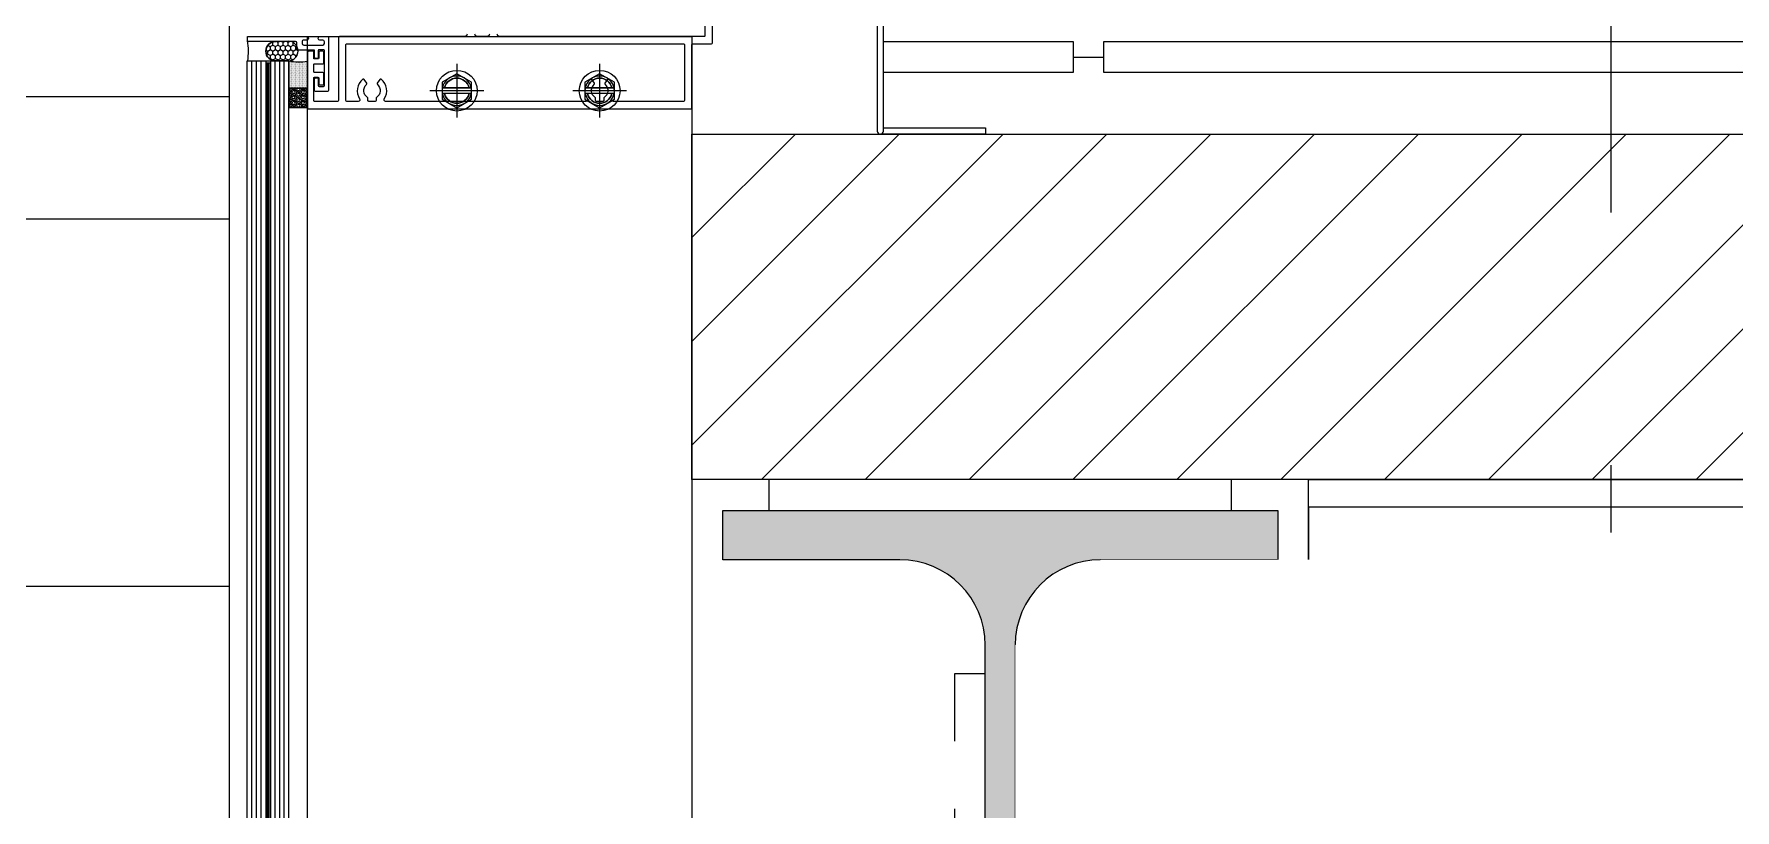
# Model space of a CAD drawing. Header units: millimetres. Extents: x -101 to 3415, y -52 to 1366.
# Drawn here: x 225.975 to 228.498, y 113.009 to 114.16 of the extents above; entities that cross this region are included whole.
import ezdxf

# ---------------------------------------------------------------- set-up
doc = ezdxf.new("R2010")
doc.units = ezdxf.units.MM
doc.set_wipeout_variables(frame=1)
doc.linetypes.add('DASHDOT2', pattern=[0.5, 0.25, -0.125, 0, -0.125])
doc.linetypes.add('OCULTA2', pattern=[0.30000000000000004, 0.2, -0.1])
doc.layers.add('00_ARQ', color=8, linetype='Continuous')
doc.layers.add('A-ESTRUCTURA', color=6, linetype='Continuous')

# ---------------------------------------------------------------- blocks, each defined once
blk = doc.blocks.new('A$C4DC86443')
at = {"layer": 'A-ESTRUCTURA', "color": 8, "linetype": 'OCULTA2', "ltscale": 0.1}
for points in [[(-0.07500000000000284, 0.01000000000000004), (0.07500000000000284, 0.01000000000000004), (0.07500000000000284, 0), (-0.07500000000000284, 0)], [(0.004850000000004684, -0.3530000000000101), (0.004850000000004684, -0.05300000000001009), (0.0148500000000098, -0.05300000000001009), (0.0148500000000098, -0.3530000000000101)], [(-0.1000000000000085, -0.413), (0.1000000000000085, -0.413), (0.1000000000000085, -0.423), (-0.1000000000000085, -0.423)]]:
    blk.add_lwpolyline(points, close=True, dxfattribs=at)

msp = doc.modelspace()

# ---------------------------------------------------------------- hatches: boundary and pattern name
at = {"layer": '00_ARQ'}
h = msp.add_hatch(dxfattribs=at)
h.set_pattern_fill('PLASTI', color=9, scale=0.2286459215875386)
h.set_pattern_definition([(0, (-3488.395460651146, -6.623347380706074), (0, 1.451901602080869), []), (0, (-3488.395460651146, -6.441859680445821), (0, 1.451901602080869), []), (0, (-3488.395460651146, -6.260371980186391), (0, 1.451901602080869), []), (0, (-3488.395460651146, -5.715908879404809), (0, 1.451901602080869), [])])
edge = h.paths.add_edge_path()
edge.add_line((226.264863185037, 169.1230504401843), (226.2648633632448, 80.53740597466133))
edge.add_line((226.2648633632448, 80.53740597466133), (213.917933543058, 80.53740597434918))
edge.add_line((213.917933543058, 80.53740597434918), (213.9179334248256, 179.9983814496445))
edge.add_line((213.9179334248256, 179.9983814496445), (255.1870279724881, 179.9983814496445))
edge.add_line((255.1870279724881, 179.9983814496445), (255.1870279724881, 163.5358751338373))
edge.add_line((255.1870279724881, 163.5358751338373), (242.2387789263361, 163.535875095341))
edge.add_line((242.2387789263361, 163.535875095341), (242.2387789263361, 175.3340046492597))
edge.add_line((242.2387789263361, 175.3340046492597), (234.0075257491843, 175.3340046492588))
edge.add_line((234.0075257491843, 175.3340046492588), (234.0075257491843, 163.535875095341))
edge.add_line((234.0075257491843, 163.535875095341), (227.23491947146, 163.5358742858918))
edge.add_line((227.23491947146, 163.5358742858918), (227.2349194471125, 163.7409483788618))
edge.add_line((227.2349194471125, 163.7409483788618), (226.9508009497627, 163.7409483788972))
edge.add_line((226.9508009497627, 163.7409483788972), (226.9508009497627, 169.1157337706937))
edge.add_line((226.9508009497627, 169.1157337706937), (227.002392721976, 169.1157337706937))
edge.add_arc((227.0023927219756, 169.1111608522638), 0.004572918429943229, 38.45059877829539, 89.99999999501449, ccw=False)
edge.add_line((227.0059739783809, 169.1140044741666), (227.1182459832772, 168.9099982576534))
edge.add_arc((227.1212533024272, 168.9116532942308), 0.003432654154160998, 208.8255805424185, 279.6250182301404)
edge.add_line((227.1218272396837, 168.9082689611255), (227.1886321916629, 168.9082689611255))
edge.add_line((227.1886321916629, 168.9082689611255), (227.1886321916629, 168.9155856306161))
edge.add_line((227.1886321916629, 168.9155856306161), (227.1253602710277, 168.9155856306161))
edge.add_arc((227.1253602710269, 168.9201585490485), 0.004572918432387496, 218.450598806381, 270.00000000997096, ccw=False)
edge.add_line((227.1217790146211, 168.9173149271424), (227.0095070097232, 169.1213211436581))
edge.add_arc((227.0064996905765, 169.119666107083), 0.003432654150171312, 28.82558053358185, 99.62501824054763)
edge.add_line((227.00592575332, 169.1230504401843), (226.264863185037, 169.1230504396803))
h = msp.add_hatch(dxfattribs=at)
h.set_pattern_fill('HONEY', color=9, scale=0.001371875529525231, angle=90, style=0)
h.set_pattern_definition([(90, (384.4278719800573, 118.0370936546023), (0.003772150112248459, 0.006533557209363909), [0.004355704806242606, -0.008711409612485212]), (330.0000000000001, (384.4278719800573, 118.0370936546023), (0.003772151464263884, -0.006533556428777442), [0.004355704806242608, -0.008711409612485215]), (30.00000000000001, (384.4278719800573, 118.0370936546023), (0.007544301576512344, 7.80586468853321e-10), [-0.008711409612485208, 0.004355704806242604])])
edge = h.paths.add_edge_path()
edge.add_line((226.3522380119786, 114.1489613627225), (226.3336016620697, 114.1487001030621))
edge.add_arc((226.3336016620697, 114.1341810844486), 0.01451901861354088, 90, 270)
edge.add_line((226.3336016620697, 114.119662065835), (226.3522380119786, 114.1199233254954))
edge.add_arc((226.3522380119786, 114.134442344109), 0.01451901861354088, 270, 450)
h = msp.add_hatch(dxfattribs=at)
h.set_pattern_fill('SELLADOR', color=9, scale=0.1161521281664696, angle=-90.00000000000001, style=0)
h.set_pattern_definition([(270, (370.733454456502, 88.96209935387907), (-0.001170883143194913, -0.0005854415715974566), [0, -0.001170883143194913])])
edge = h.paths.add_edge_path()
edge.add_line((226.380829403003, 114.1193556238468), (226.380829403003, 114.0792066858702))
edge.add_line((226.380829403003, 114.0792066858702), (226.3534709814529, 114.0792066858702))
edge.add_line((226.3534709814529, 114.0792066858702), (226.3534709814529, 114.1196644436986))
edge.add_arc((226.3679899970829, 114.1939085386141), 0.07565042924323366, 258.9350025867168, 279.7715512504798)
h = msp.add_hatch(dxfattribs=at)
h.set_pattern_fill('NORTON', color=9, scale=0.1161521281664696, style=0)
h.set_pattern_definition([(180, (366.3968921316728, 112.4044491679714), (0, 0.004056067161211564), [0.002341772093996234, -0.004683543026471186]), (60.00000000000003, (366.3968921316728, 112.4044491679714), (0.00351265720106505, -0.002028033580605782), [0.002341772093996209, -0.004683543026471139]), (120, (366.3945503595756, 112.4044491679714), (0.00351265720106505, 0.002028033580605783), [0.002341772093996221, -0.00468354302647116]), (60.00000000000003, (366.3906474064743, 112.3976890548751), (0.007025315408037035, -0.004056067741972203), [0, -0.01405062907941346]), (60.00000000000003, (366.3914279975604, 112.3990410772621), (0.007025315408037035, -0.004056067741972203), [0, -0.01405062907941346]), (60.00000000000003, (366.3922085874835, 112.4003930996491), (0.007025315408037035, -0.004056067741972203), [0, -0.01405062907941346]), (60.00000000000003, (366.3929891785697, 112.4017451220361), (0.007025315408037035, -0.004056067741972203), [0, -0.01405062907941346]), (60.00000000000003, (366.3937697696541, 112.4030971455844), (0.007025315408037035, -0.004056067741972203), [0, -0.01405062907941346]), (60.00000000000003, (366.3906474064743, 112.4058011891979), (0.007025315408037035, -0.004056067741972203), [0, -0.01405062907941346]), (60.00000000000003, (366.3914279975604, 112.4071532115841), (0.007025315408037035, -0.004056067741972203), [0, -0.01405062907941346]), (60.00000000000003, (366.3922085874835, 112.4085052339719), (0.007025315408037035, -0.004056067741972203), [0, -0.01405062907941346]), (60.00000000000003, (366.3929891785697, 112.409857256358), (0.007025315408037035, -0.004056067741972203), [0, -0.01405062907941346]), (60.00000000000003, (366.3937697696541, 112.4112092799071), (0.007025315408037035, -0.004056067741972203), [0, -0.01405062907941346]), (60.00000000000003, (366.399819345338, 112.408167230116), (0.007025315408037035, -0.004056067741972203), [0, -0.007025315120467374]), (60.00000000000003, (366.3986484598693, 112.4088432413107), (0.007025315408037035, -0.004056067741972203), [0, -0.007025315120467374]), (60.00000000000003, (366.3963066889384, 112.4101952625356), (0.007025315408037035, -0.004056067741972203), [0, -0.007025315120467374]), (60.00000000000003, (366.395135803473, 112.4108712737295), (0.007025315408037035, -0.004056067741972203), [0, -0.007025315120467374])])
h.paths.add_polyline_path([(226.3534709806704, 114.0501686538294), (226.3534709806704, 114.0792066858702), (226.380829403003, 114.0792066858702), (226.380829403003, 114.0501686566626)])
h = msp.add_hatch(dxfattribs=at)
h.set_pattern_fill('LINE', color=9, scale=0.03429688823813077, angle=45, style=0)
h.set_pattern_definition([(44.99999999999999, (-3488.395460651146, -6.57276051906404), (-0.07699871013352462, 0.07699871013352458), [])])
h.paths.add_polyline_path([(319.8267743586035, 113.4989469460657), (226.950800949789, 113.4989469365884), (226.9508009497989, 114.0111684794808), (319.8267743586035, 114.0156867288533)])
h = msp.add_hatch(color=9, dxfattribs=at)
edge = h.paths.add_edge_path()
edge.add_line((227.4302714479123, 113.2533144513332), (227.4302714479123, 111.7965161689379))
edge.add_arc((227.5877235092361, 111.7922549599191), 0.1575097124542269, 178.4497522057742, 258.7548825869765)
edge.add_line((227.5570080534536, 111.6377691343769), (227.8196554523776, 111.6377691343769))
edge.add_line((227.8196554523776, 111.6377691343769), (227.8196554523776, 111.5646024394684))
edge.add_line((227.8196554523776, 111.5646024394684), (226.9965301346604, 111.5646024394684))
edge.add_line((226.9965301346604, 111.5646024394684), (226.9965301346604, 111.6377691343769))
edge.add_line((226.9965301346604, 111.6377691343769), (227.2591775335859, 111.6377691343769))
edge.add_arc((227.2284620778026, 111.7922549599182), 0.1575097124534442, 281.2451174133739, 361.5502477945747)
edge.add_line((227.3859141391256, 111.7965161689379), (227.3859141391256, 113.2533144513332))
edge.add_arc((227.2591775335855, 113.2533144513336), 0.1267366055400601, 359.999999999833, 449.9999999998329)
edge.add_line((227.2591775335859, 113.3800510568736), (226.9965301346604, 113.3800510568736))
edge.add_line((226.9965301346604, 113.3800510568736), (226.9965301346604, 113.4532177517813))
edge.add_line((226.9965301346604, 113.4532177517813), (227.8196554523776, 113.4532177517813))
edge.add_line((227.8196554523776, 113.4532177517813), (227.8196554523776, 113.3800510568736))
edge.add_line((227.8196554523776, 113.3800510568736), (227.5570080534536, 113.3800510568736))
edge.add_arc((227.5570080534532, 113.2533144513328), 0.1267366055408559, 89.99999999980727, 179.9999999998073)

# ---------------------------------------------------------------- linework, layer by layer
at = {"layer": '00_ARQ', "color": 9, "linetype": 'DASHDOT2', "ltscale": 3}
msp.add_line((228.3141026527964, 38.69520401653707), (228.3141042930756, 195.7658865002211), dxfattribs=at)
at = {"layer": '00_ARQ', "color": 9, "ltscale": 3}
msp.add_line((227.5161648080187, 114.1254914402747), (227.5618939923366, 114.1254914402747), dxfattribs=at)
msp.add_line((227.5161648080187, 114.1254914402747), (227.5618939923366, 114.1254914402747), dxfattribs=at)
at = {"layer": '00_ARQ', "color": 9}
msp.add_line((226.3260334790926, 114.1161921392627, 0.0001105321961086078), (226.3190826430739, 114.1161921392627, 0.0001105321961086078), dxfattribs=at)
for points in [[(226.264863185037, 169.1230504401843), (226.2648633632448, 80.53740597466133), (213.917933543058, 80.53740597434918), (213.9179334248256, 179.9983814496445)], [(226.3808294030013, 111.2880924298572), (226.380829403003, 114.1560191201388), (226.9508009497791, 114.1560191201388), (226.9508009497989, 112.9798635982531)], [(226.2914715087929, 111.2880924298572), (226.2914715087929, 114.1196644436986), (226.3189090109687, 114.1196644436986), (226.3189090109687, 111.2880924298572)], [(226.2983308843368, 111.2880924298572), (226.2983308843368, 114.1196644436986)], [(226.3051902598808, 111.2880924298572), (226.3051902598808, 114.1196644436986)], [(226.3120496354247, 111.2880924298572), (226.3120496354263, 114.1196644436986)], [(226.3532973491598, 111.2880924298572), (226.3532973491615, 114.1196644436986), (226.3258598469857, 114.1196644436986), (226.3258598469857, 111.2880924298572)], [(226.3327192225313, 111.2880924298572), (226.3327192225313, 114.1196644436986)], [(226.3395785980736, 111.2880924298572), (226.3395785980736, 114.1196644436986)], [(226.3464379736175, 111.2880924298572), (226.3464379736191, 114.1196644436986)], [(226.6022291588772, 114.1154631540878), (226.6022291588772, 114.0356958828011)], [(226.8140706893324, 114.1154631540878), (226.8140706893324, 114.0356958828011)], [(226.6421127945218, 114.075579518444), (226.5623455232327, 114.075579518444)], [(226.624007682906, 114.0799352232511), (226.5804506348452, 114.0799352232511)], [(226.624007682906, 114.0712238136386), (226.5804506348452, 114.0712238136386)], [(226.8539543249753, 114.075579518444), (226.7741870536895, 114.075579518444)], [(226.8358492133644, 114.0799352232511), (226.792292165302, 114.0799352232511)], [(226.8358492133644, 114.0712238136386), (226.792292165302, 114.0712238136386)], [(227.234919492243, 114.0203749450415), (227.3860398927366, 114.0203749450415), (227.3860398927366, 114.011168773796), (227.2303164071712, 114.011168773796)]]:
    msp.add_lwpolyline(points, dxfattribs=at)
for points in [[(227.2257132758489, 114.3889307286505), (227.2257133215477, 114.0157718594179, 0.9999999999999998), (227.2349194927915, 114.0157718594179), (227.2349194470927, 114.3981368998968, 0.4142135623730951)], [(226.6174950953451, 114.1596488808239, -0.4142135623603699), (226.6138653413387, 114.1560191268199), (226.4281400665076, 114.1560191268215, 0.4142135623686898), (226.4267681909797, 114.1546472512929), (226.4267681909764, 114.0611641404273, -0.4142135623535168), (226.425396315447, 114.0597922648987), (226.3913471147615, 114.059792264897, -0.4142135623873022), (226.3899752392288, 114.0611641404273), (226.3899752392288, 114.0941242226188, -0.4142135623660639), (226.3913471147582, 114.0954960981482), (226.3963344539247, 114.0954960981491, -0.4142135624071733), (226.3977063294525, 114.0941242226188), (226.3977063294525, 114.0854356775987, 0.4142135624079876), (226.3990782049837, 114.0840638020684), (226.4035796715665, 114.0840638020692, 0.4142135623826413), (226.4049515470944, 114.0854356775987), (226.4049515470944, 114.1013494337414, 0.4142135623538352), (226.4035796715632, 114.1027213092709), (226.3913471147615, 114.1027213092709, -0.4142135623318727), (226.3899752392304, 114.1040931848004), (226.3899752392288, 114.1140397356169, -0.4142135624073205), (226.3913471147582, 114.1154116111464), (226.4035796715665, 114.1154116111464, 0.4142135623774727), (226.4049515470944, 114.1167834866751), (226.4049515470944, 114.1326972428194, 0.414213562361102), (226.4035796715632, 114.1340691183481), (226.3990782049837, 114.1340691183481, 0.4142135623552355), (226.3977063294525, 114.1326972428194), (226.3977063294525, 114.1240086977969, -0.4142135623641082), (226.3963344539247, 114.1226368222682), (226.3913471147615, 114.1226368222682, -0.4142135623174128), (226.3899752392304, 114.1240086977969), (226.3899752392288, 114.1326972428194, 0.4142135623243242), (226.3886033637025, 114.1340691183481), (226.3822012785307, 114.1340691183481, 0.4142135623777318), (226.380829403003, 114.1326972428194), (226.380829403003, 114.0501686566626, 0.4142135623733903), (226.3821529913994, 114.0488450682646), (226.9494290742776, 114.0488450692224, 0.4142135624776956), (226.9508009498071, 114.0502169447527), (226.9508009497741, 114.1437463826728, -0.4142135623730691), (226.9521728324081, 114.1451182653067), (226.9798415252751, 114.1451182653166, 0.4142135623730656), (226.9812134079108, 114.1464901479505), (226.981213407858, 114.2932858634658, 0.4142135622687219)], [(226.9702384020128, 114.2483930654926), (226.9702384070961, 114.1573910024309, -0.414213585523193), (226.9688665244325, 114.1560191197204), (226.6658150665157, 114.1560191267392, -0.4142135555882084), (226.6621853125966, 114.1596488807423)], [(226.2916574935846, 114.1560191519293), (226.3797990709501, 114.1560191472726, -0.4142135623720295), (226.3820855300588, 114.1537326879489), (226.3820855300144, 114.1528181042642, -0.4142135623752261), (226.3797990706931, 114.1505316451546), (226.3752261522599, 114.1505316453696, 0.4142135623741606), (226.3729396929369, 114.1482451862609), (226.3729396928102, 114.1455014352011, 0.4142135623720295), (226.3752261519156, 114.1432149758782), (226.4035782461949, 114.1432149745497, 0.4142135623720295), (226.4058647055194, 114.1455014336585), (226.4058647056463, 114.1482451847174, 0.4142135623741606), (226.4035782465376, 114.1505316440411), (226.3990053281059, 114.1505316442553, -0.414213562373095), (226.3967188689971, 114.1528181035782), (226.3967188690417, 114.1537326872637, -0.4142135623720295), (226.3990053283629, 114.1560191463732), (226.4104376244436, 114.156019145837, -0.4142135623775348), (226.4118094999055, 114.1546472702433), (226.4118094956673, 114.0760159418722, -0.4142135623704312), (226.4104376200752, 114.0746440664078), (226.3927175611506, 114.074644067238, -0.4142135623713193), (226.3913456856853, 114.0760159428317), (226.3913456864991, 114.0933358713925, -0.414213562375759), (226.3927175620944, 114.0947077468569), (226.3954184420419, 114.0947077467317, -0.4142135623748709), (226.3967903175054, 114.0933358711372), (226.3967903170376, 114.0832754505876, 0.4142135623713191), (226.3981621925012, 114.081903574993), (226.4044928264518, 114.0819035746965, 0.414213562374871), (226.4058647020455, 114.0832754501618), (226.4058647050269, 114.1349837212649, 0.4142135623739829), (226.40449282956, 114.1363555968594), (226.3981621956078, 114.1363555971559, 0.4142135623722072), (226.3967903200141, 114.1349837216907), (226.3967903195414, 114.1249233011403, -0.4142135623704312), (226.3954184439476, 114.123551425675), (226.3927175639969, 114.1235514258011, -0.4142135623713193), (226.3913456885317, 114.1249233013948), (226.3913456889831, 114.134526430102, 0.4142135623739829), (226.3899738135178, 114.1358983056958), (226.3674773412127, 114.13589830675, -0.4142135623741606), (226.3651908821024, 114.1381847660737), (226.3651908824895, 114.1464160192506, 0.4142135623720295), (226.3629044233808, 114.1487024785735), (226.2916574935846, 114.1487024823975), (226.2916574935846, 114.1560191519293)], [(226.6506423518873, 114.1596488808263, -0.414213562360486), (226.6470125978858, 114.1560191268232), (226.6326678100527, 114.1560191268232, -0.4142135623663205), (226.6290380560479, 114.1596488808263)]]:
    msp.add_lwpolyline(points, format="xyb", dxfattribs=at)
for points in [[(226.333596906148, 114.1487024801466), (226.292786930004, 114.1487024823357, -0.3346519711069849), (226.2914681216197, 114.1496964865325, -0.08500362098607424), (226.291645141086, 114.1196644436986), (226.3190826432617, 114.1196644436986), (226.3336016618737, 114.1196644436986, -0.9998362376315609)], [(226.3522380119786, 114.1489613627225), (226.3336016620697, 114.1487001030621, 0.9999999999999999), (226.3336016620697, 114.119662065835), (226.3522380119786, 114.1199233254954, 0.9999999999999999)], [(226.4377431952189, 114.0611641404281), (226.4377431952139, 114.1437463897739, -0.4142135623874802), (226.4391150707418, 114.1451182653026), (226.9384540645697, 114.1451182653009, -0.4142135645573881), (226.9398259472003, 114.1437463826579), (226.9398259465843, 114.0611641413555, -0.4142135555555027), (226.9384540710548, 114.0597922658565), (226.8343550387733, 114.0597922650329, -0.5970487495917217), (226.8323266589314, 114.0635567304242, 0.3856128826082559), (226.8278326528027, 114.0925629285633, 0.4340307394782364), (226.8258474692811, 114.0922875675988), (226.8218173113243, 114.0865698690971, 0.3846867488488713), (226.8220383458067, 114.084744352558, -0.496295237586124), (226.8207588023813, 114.0654431050005, 0.2519731040391186), (226.8201427098577, 114.0642981881478), (226.8201427098577, 114.0611641405542, -0.4142135623731348), (226.8187708343282, 114.0597922650255), (226.8093705442807, 114.0597922650255, -0.414213562373199), (226.8079986687528, 114.0611641405542), (226.8079986687528, 114.0642981881486, 0.2519741287133183), (226.8073825718179, 114.0654431079128, -0.4962888914232228), (226.8061028501255, 114.0847441937406, 0.3847374017106069), (226.8063240672845, 114.0865698690963), (226.8022939093261, 114.092287567598, 0.4339374045957674), (226.800309060638, 114.092563199899, 0.3856198827278503), (226.795814775729, 114.063556645319, -0.5970355652160719), (226.7937863323374, 114.0597922650329), (226.4966832905372, 114.0597922649011, -0.5970659097665683), (226.4946547877946, 114.063556730299, 0.3856128826082559), (226.4901607816644, 114.0925629284381, 0.4340307394782364), (226.488175598146, 114.0922875674744), (226.4841454401859, 114.0865698689719, 0.3846867488488713), (226.48436647467, 114.0847443524329, -0.496295237586124), (226.4830869312428, 114.0654431048753, 0.2519731040391186), (226.4824708387192, 114.0642981880226), (226.4824708387192, 114.061164140429, -0.4142135623731348), (226.4810989631882, 114.0597922649003), (226.4716986731439, 114.0597922649003, -0.414213562373199), (226.4703267976161, 114.061164140429), (226.4703267976161, 114.0642981880226, 0.2519741287133183), (226.469710700678, 114.0654431077876, -0.4962888914232228), (226.4684309789872, 114.0847441936154, 0.3847374017106069), (226.4686521961462, 114.0865698689711), (226.4646220381877, 114.0922875674728, 0.4339374045957674), (226.462637189498, 114.0925631997738, 0.3856198827278503), (226.4581429045891, 114.0635566451938, -0.59705485506957), (226.4561143230434, 114.0597922649003), (226.4391150707484, 114.0597922648995, -0.4142135623730448)], [(226.380829403003, 114.1193556238468), (226.380829403003, 114.0792066858702), (226.3534709814529, 114.0792066858702), (226.3534709814529, 114.1196644436986, 0.09116792603801875)], [(226.5808906503853, 114.0799352232511), (226.5841150711993, 114.0799352232511, -0.788044628104736), (226.6203432465551, 114.0799352232511), (226.6235676673692, 114.0799352232511, 0.8164965809277714)], [(226.5841150711993, 114.0799352232511), (226.6203432465551, 114.0799352232511, 0.7880446281047175)], [(226.7927321808437, 114.0799352232511), (226.7959566016546, 114.0799352232511, -0.788044628104736), (226.8321847770103, 114.0799352232511), (226.8354091978227, 114.0799352232511, 0.8164965809277714)], [(226.7959566016546, 114.0799352232511), (226.8321847770103, 114.0799352232511, 0.7880446281047175)], [(226.5841150711993, 114.0712238136386), (226.5808906503853, 114.0712238136386, 0.8164965809277903), (226.6235676673692, 114.0712238136386), (226.6203432465551, 114.0712238136386, -0.7880446281047366)], [(226.6203432465551, 114.0712238136386), (226.5841150711993, 114.0712238136386, 0.7880446281047175)], [(226.7959566016546, 114.0712238136386), (226.7927321808437, 114.0712238136386, 0.8164965809277903), (226.8354091978227, 114.0712238136386), (226.8321847770103, 114.0712238136386, -0.7880446281047366)], [(226.8321847770103, 114.0712238136386), (226.7959566016546, 114.0712238136386, 0.7880446281047175)], [(227.4302714479123, 113.2533144513332), (227.4302714479123, 111.7965161689379, 0.3654787225960788), (227.5570080534536, 111.6377691343769), (227.8196554523776, 111.6377691343769), (227.8196554523776, 111.5646024394684), (226.9965301346604, 111.5646024394684), (226.9965301346604, 111.6377691343769), (227.2591775335859, 111.6377691343769, 0.3654787225960811), (227.3859141391256, 111.7965161689379), (227.3859141391256, 113.2533144513332, 0.414213562373095), (227.2591775335859, 113.3800510568736), (226.9965301346604, 113.3800510568736), (226.9965301346604, 113.4532177517813), (227.8196554523776, 113.4532177517813), (227.8196554523776, 113.3800510568736), (227.5570080534536, 113.3800510568736, 0.414213562373095)]]:
    msp.add_lwpolyline(points, format="xyb", close=True, dxfattribs=at)
at = {"layer": '00_ARQ', "color": 9, "ltscale": 3}
for points in [[(227.2349194714386, 114.1026271424301), (227.2349194714386, 114.1483563267472), (227.5161648080187, 114.1483560324336), (227.5161648080187, 114.1026268481157)], [(227.5618939923366, 114.1026268481157), (227.5618939923366, 114.1483560324336), (230.3056450513872, 114.1483560324336), (230.3056450513872, 114.1026268481157)]]:
    msp.add_lwpolyline(points, close=True, dxfattribs=at)
at = {"layer": '00_ARQ', "color": 9, "const_width": 0.004572918431750771}
msp.add_lwpolyline([(226.3224731205188, 111.2880924298572), (226.3224731205204, 114.1163692507977)], dxfattribs=at)
at = {"layer": '00_ARQ', "color": 9}
for points in [[(226.624007682906, 114.0881533551566), (226.6022291588772, 114.1007271918684), (226.5804506348452, 114.0881533551566), (226.5804506348452, 114.063005681733), (226.6022291588772, 114.0504318450213), (226.624007682906, 114.063005681733)], [(226.8358492133644, 114.0881533551566), (226.8140706893324, 114.1007271918684), (226.792292165302, 114.0881533551566), (226.792292165302, 114.063005681733), (226.8140706893324, 114.0504318450213), (226.8358492133644, 114.063005681733)], [(226.3534709806704, 114.0501686538294), (226.3534709806704, 114.0792066858702), (226.380829403003, 114.0792066858702), (226.380829403003, 114.0501686566626)], [(319.8267743586035, 113.4989469460657), (226.950800949789, 113.4989469365884), (226.9508009497989, 114.0111684794808), (319.8267743586035, 114.0156867288533)]]:
    msp.add_lwpolyline(points, close=True, dxfattribs=at)
at = {"layer": '00_ARQ', "color": 9, "ltscale": 2}
for points in [[(227.8653846366938, 113.4989469360992), (253.2771122286207, 113.4989469460657), (253.2771122286207, 112.0859151506541), (227.8653846366938, 112.0859151406884)], [(253.2771122286207, 113.4582479720226), (227.8653846366938, 113.4582479620561), (227.8653846366938, 112.1266141147299), (253.2771122286207, 112.1266141246972)]]:
    msp.add_lwpolyline(points, close=True, dxfattribs=at)
at = {"layer": '00_ARQ', "color": 9}
for centre in [(226.6022291588772, 114.075579518444), (226.8140706893324, 114.075579518444)]:
    msp.add_circle(centre, 0.03019955332328209, dxfattribs=at)

# ---------------------------------------------------------------- block references
at = {"layer": '00_ARQ', "color": 9, "extrusion": (0, 0, -1), "xscale": 4.572918431750428, "yscale": 4.572918431750428, "zscale": -4.572918431750772}
msp.add_blockref('A$C4DC86443', (-227.4080927935198, 113.4532177517813), dxfattribs=at)

# ---------------------------------------------------------------- next in the draw order: wipeouts: each hides what was drawn before it
at = {"color": 9, "ltscale": 2}
msp.add_wipeout([(228.32267647986848, 113.38005105687333), (228.32267647986848, 112.46546737052317), (227.81965545237586, 112.46546737052317), (227.81965545237586, 111.63776913437628), (227.55700805345245, 111.63776913437621), (227.4302714479123, 111.79651616894046), (227.4302714479123, 113.2533144513332), (227.55700805345245, 113.38005105687333)], dxfattribs=at).dxf.layer = '00_ARQ'

# ---------------------------------------------------------------- next in the draw order: linework, layer by layer
at = {"layer": '00_ARQ', "color": 9}
for points in [[(226.3808139485421, 111.2314449140702), (226.3808139485421, 111.2554920837292, 0.4142135623766002), (226.3790762395424, 111.2572297927314, -2.393763305771752e-12), (226.2666008940384, 111.2572297927314, 0.4142135620982981), (226.264863185037, 111.2554920837292)], [(226.3808139485421, 94.76893855976748), (226.3808139485421, 94.79298572942648, 0.4142135623766002), (226.3790762395424, 94.79472343842868, -2.393763305771752e-12), (226.2666008940384, 94.79472343842868, 0.4142135620982981), (226.264863185037, 94.79298572942648)]]:
    msp.add_lwpolyline(points, format="xyb", dxfattribs=at)

doc.saveas('drawing.dxf')
